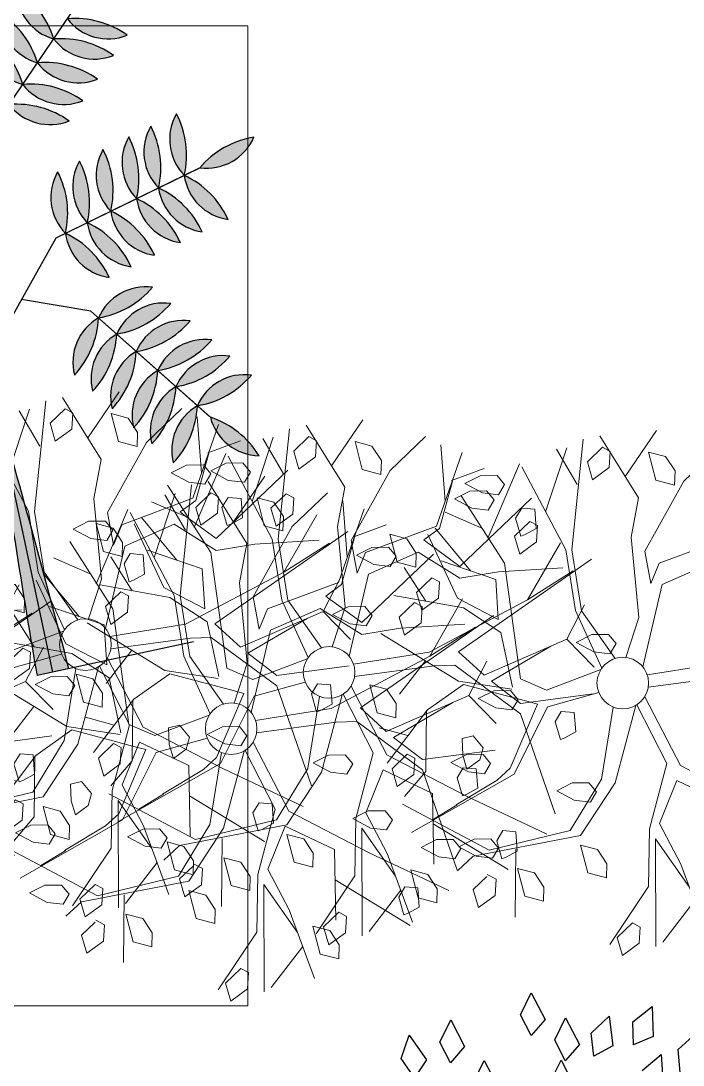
# Model space of a CAD drawing. Header units: millimetres. Extents: x -176651 to 388869, y -469666 to 486614.
# Drawn here: x 268919 to 272282, y 91699 to 97000 of the extents above; entities that cross this region are included whole.
import ezdxf

# ---------------------------------------------------------------- set-up
doc = ezdxf.new("R2010")
doc.units = ezdxf.units.MM
doc.layers.get('Defpoints').update_dxf_attribs({"color": 252})
doc.layers.add('A- FURNITURE', color=252, linetype='Continuous', lineweight=0)
doc.layers.add('L-TREEEES', color=8, linetype='Continuous', lineweight=25)
doc.layers.add('ad-Plinth', color=8, linetype='Continuous')
doc.layers.add('ad-Verandah', color=8, linetype='Continuous')

# ---------------------------------------------------------------- blocks, each defined once
blk = doc.blocks.new('A$C92fa9908')
at = {"layer": 'ad-Verandah', "lineweight": 9}
blk.add_lwpolyline([(12120, 13620), (13650, 13620), (13650, 8645), (12120, 8645)], close=True, dxfattribs=at)
blk = doc.blocks.new('zw$C194')
at = {"layer": 'ad-Plinth', "ltscale": 5}
blk.add_blockref('A$C92fa9908', (64583.5, -345403.9), dxfattribs=at)
blk = doc.blocks.new('AEFERF')
at = {"color": 244, "linetype": 'Continuous', "true_color": 0x991b1e}
for p, q in [((260795.6951, 1945671.9288), (260795.948, 1945672.2503)), ((260796.0128, 1945671.98), (260796.2025, 1945672.2664)), ((260796.0902, 1945671.7594), (260796.2935, 1945672.286)), ((260796.2036, 1945672.0723), (260796.1494, 1945672.273)), ((260796.4871, 1945671.9255), (260796.3792, 1945672.2809)), ((260795.7407, 1945672.2448), (260795.655, 1945672.2276)), ((260795.655, 1945672.2276), (260795.7283, 1945672.1582)), ((260795.8231, 1945672.2237), (260795.7407, 1945672.2448)), ((260795.8481, 1945672.169), (260795.8231, 1945672.2237)), ((260796.0611, 1945671.7682), (260795.9552, 1945672.2326)), ((260796.3777, 1945672.2216), (260796.2841, 1945672.1704)), ((260796.3777, 1945672.2216), (260796.4098, 1945672.1912)), ((260796.4497, 1945672.0487), (260796.6651, 1945672.232)), ((260795.7432, 1945671.7837), (260795.6208, 1945672.171)), ((260795.7283, 1945672.1582), (260795.8048, 1945672.1271)), ((260795.8048, 1945672.1271), (260795.8481, 1945672.169)), ((260796.2841, 1945672.1704), (260796.2859, 1945672.0756)), ((260796.3832, 1945672.1129), (260796.4098, 1945672.1912)), ((260795.6783, 1945671.9853), (260795.5204, 1945672.1122)), ((260796.2859, 1945672.0756), (260796.3832, 1945672.1129)), ((260796.5972, 1945672.136), (260796.5955, 1945671.9896)), ((260796.5972, 1945672.136), (260796.6737, 1945672.0916)), ((260796.7012, 1945672.0086), (260796.6737, 1945672.0916)), ((260795.22, 1945672.0782), (260795.2183, 1945671.9318)), ((260795.22, 1945672.0782), (260795.2964, 1945672.0338)), ((260795.5669, 1945671.7918), (260795.4499, 1945672.0477)), ((260796.7315, 1945671.9476), (260796.9496, 1945672.0668)), ((260795.324, 1945671.9508), (260795.2964, 1945672.0338)), ((260795.4655, 1945671.6757), (260795.4049, 1945672.027)), ((260795.9006, 1945672.0313), (260795.8574, 1945671.9895)), ((260795.8574, 1945671.9895), (260795.8591, 1945671.8947)), ((260795.963, 1945672.0085), (260795.9006, 1945672.0313)), ((260795.9448, 1945671.9119), (260795.963, 1945672.0085)), ((260796.5955, 1945671.9896), (260796.6804, 1945671.9403)), ((260796.6804, 1945671.9403), (260796.7012, 1945672.0086)), ((260796.9603, 1945671.7242), (260797.0136, 1945672.0062)), ((260795.3032, 1945671.8825), (260795.324, 1945671.9508)), ((260796.4466, 1945671.6563), (260796.7315, 1945671.9476)), ((260796.8844, 1945671.6129), (260797.1075, 1945671.94)), ((260795.2183, 1945671.9318), (260795.3032, 1945671.8825)), ((260795.3068, 1945671.702), (260795.2464, 1945671.8966)), ((260795.6787, 1945671.7164), (260795.4355, 1945671.8804)), ((260795.8591, 1945671.8947), (260795.8791, 1945671.8965)), ((260795.8791, 1945671.8965), (260795.9448, 1945671.9119)), ((260796.3978, 1945671.7432), (260796.4871, 1945671.9255)), ((260797.0188, 1945671.8158), (260797.1934, 1945671.8316)), ((260795.6665, 1945671.196), (260795.7432, 1945671.7837)), ((260796.8953, 1945671.598), (260797.0223, 1945671.8122)), ((260795.4822, 1945671.6191), (260795.1578, 1945671.7724)), ((260796.0283, 1945671.4568), (260796.0611, 1945671.7682)), ((260796.0574, 1945671.448), (260796.0902, 1945671.7594)), ((260796.3282, 1945671.3386), (260796.3978, 1945671.7432)), ((260797.0942, 1945671.7402), (260797.0085, 1945671.723)), ((260797.0085, 1945671.723), (260797.0817, 1945671.6536)), ((260797.1766, 1945671.7192), (260797.0942, 1945671.7402)), ((260795.2488, 1945671.7114), (260795.1552, 1945671.6602)), ((260795.2488, 1945671.7114), (260795.2809, 1945671.6811)), ((260795.2543, 1945671.6027), (260795.2809, 1945671.6811)), ((260795.6379, 1945671.517), (260795.4655, 1945671.6757)), ((260795.6787, 1945671.7164), (260795.6379, 1945671.517)), ((260797.2016, 1945671.6645), (260797.1766, 1945671.7192)), ((260795.1552, 1945671.6602), (260795.157, 1945671.5655)), ((260795.6322, 1945671.4501), (260795.4822, 1945671.6191)), ((260796.4321, 1945671.4891), (260796.4466, 1945671.6563)), ((260796.9446, 1945671.3849), (260797.3863, 1945671.6242)), ((260797.0817, 1945671.6536), (260797.1583, 1945671.6226)), ((260797.1583, 1945671.6226), (260797.2016, 1945671.6645)), ((260795.361, 1945671.268), (260795.0437, 1945671.6045)), ((260795.157, 1945671.5655), (260795.2543, 1945671.6027)), ((260796.4321, 1945671.4891), (260796.5004, 1945671.5782)), ((260796.5004, 1945671.5782), (260796.8844, 1945671.6129)), ((260796.8032, 1945671.563), (260796.8953, 1945671.598)), ((260796.8225, 1945671.5367), (260796.8032, 1945671.563)), ((260796.4867, 1945671.4691), (260796.7587, 1945671.5102)), ((260796.7587, 1945671.5102), (260796.9297, 1945671.3266)), ((260796.8238, 1945671.5354), (260796.9446, 1945671.3849)), ((260797.3469, 1945671.5114), (260797.2533, 1945671.4602)), ((260797.3469, 1945671.5114), (260797.3789, 1945671.4811)), ((260796.0797, 1945671.1402), (260796.0283, 1945671.4568)), ((260796.2827, 1945671.0922), (260796.4867, 1945671.4691)), ((260797.2533, 1945671.4602), (260797.255, 1945671.3654)), ((260797.3524, 1945671.4027), (260797.3789, 1945671.4811)), ((260795.2265, 1945671.4107), (260795.0548, 1945671.2818)), ((260795.6164, 1945671.1665), (260795.6322, 1945671.4501)), ((260796.1586, 1945671.1701), (260796.0574, 1945671.448)), ((260797.255, 1945671.3654), (260797.3524, 1945671.4027)), ((260794.9209, 1945671.3675), (260794.9192, 1945671.2212)), ((260794.9209, 1945671.3675), (260794.9973, 1945671.3232)), ((260797.2324, 1945671.1298), (260797.4693, 1945671.3669)), ((260795.0249, 1945671.2402), (260794.9973, 1945671.3232)), ((260796.2116, 1945671.1608), (260796.3282, 1945671.3386)), ((260796.9297, 1945671.3266), (260797.1261, 1945671.3063)), ((260797.1261, 1945671.3063), (260797.4473, 1945671.2404)), ((260795.3807, 1945671.2449), (260795.1705, 1945671.1678)), ((260795.6113, 1945671.1578), (260795.361, 1945671.268)), ((260795.6907, 1945671.0648), (260795.3807, 1945671.2449)), ((260797.5999, 1945671.2443), (260796.8245, 1945670.9685)), ((260794.9192, 1945671.2212), (260795.0041, 1945671.1719)), ((260795.0041, 1945671.1719), (260795.0249, 1945671.2402)), ((260795.78, 1945671.1066), (260795.6665, 1945671.196)), ((260797.2324, 1945671.1298), (260797.4949, 1945671.2115)), ((260795.1705, 1945671.1678), (260794.9016, 1945670.961)), ((260795.0404, 1945671.0677), (260794.9087, 1945671.1442)), ((260795.1648, 1945671.1657), (260795.0798, 1945670.8692)), ((260795.78, 1945671.1066), (260796.0735, 1945671.1348)), ((260796.6805, 1945671.0053), (260797.2324, 1945671.1298)), ((260795.7173, 1945671.05), (260795.4985, 1945670.7718)), ((260795.691, 1945671.0653), (260795.7173, 1945671.05)), ((260796.2937, 1945671.0468), (260796.6805, 1945671.0053)), ((260795.2836, 1945670.8985), (260795.3023, 1945670.9815)), ((260795.3023, 1945670.9815), (260795.36, 1945670.9793)), ((260795.36, 1945670.9793), (260795.3925, 1945670.9083)), ((260795.7634, 1945671.0233), (260795.5094, 1945670.7374)), ((260795.7631, 1945671.0228), (260795.7641, 1945671.0222)), ((260796.0329, 1945671.0241), (260795.7641, 1945671.0222)), ((260796.2823, 1945670.9852), (260796.6871, 1945670.9312)), ((260797.3715, 1945670.8851), (260797.5052, 1945671.0299)), ((260795.0121, 1945670.9779), (260794.9185, 1945670.9268)), ((260794.9185, 1945670.9268), (260794.9203, 1945670.832)), ((260795.0121, 1945670.9779), (260795.0442, 1945670.9476)), ((260795.0176, 1945670.8692), (260795.0442, 1945670.9476)), ((260796.0838, 1945670.9348), (260795.9309, 1945670.5975)), ((260796.3361, 1945670.558), (260796.2522, 1945670.9434)), ((260796.6871, 1945670.9312), (260796.7889, 1945670.9072)), ((260796.8245, 1945670.9685), (260796.9199, 1945670.8195)), ((260795.2849, 1945670.8246), (260795.2836, 1945670.8985)), ((260795.3925, 1945670.9083), (260795.3607, 1945670.8537)), ((260796.1966, 1945670.9126), (260795.9928, 1945670.5616)), ((260796.2026, 1945670.9144), (260796.272, 1945670.5867)), ((260796.7889, 1945670.9072), (260797.0466, 1945670.5819)), ((260796.9199, 1945670.8195), (260797.3715, 1945670.8851)), ((260796.9468, 1945670.7804), (260797.2844, 1945670.8724)), ((260797.3715, 1945670.8851), (260797.469, 1945670.7113)), ((260797.5, 1945670.8748), (260797.4143, 1945670.8576)), ((260797.5824, 1945670.8538), (260797.5, 1945670.8748)), ((260794.9203, 1945670.832), (260795.0176, 1945670.8692)), ((260795.0798, 1945670.8692), (260794.9417, 1945670.7738)), ((260795.3607, 1945670.8537), (260795.2849, 1945670.8246)), ((260797.4143, 1945670.8576), (260797.4876, 1945670.7882)), ((260797.6074, 1945670.799), (260797.5824, 1945670.8538)), ((260795.4985, 1945670.7718), (260795.4178, 1945670.7314)), ((260796.9468, 1945670.7804), (260797.0596, 1945670.6329)), ((260797.4876, 1945670.7882), (260797.5642, 1945670.7572)), ((260797.5642, 1945670.7572), (260797.6074, 1945670.799)), ((260795.286, 1945670.3982), (260794.9214, 1945670.7387)), ((260795.5094, 1945670.7374), (260794.9293, 1945670.5879)), ((260795.4178, 1945670.7314), (260795.1849, 1945670.664)), ((260795.1901, 1945670.6633), (260795.0484, 1945670.6231)), ((260797.0596, 1945670.6329), (260797.4277, 1945670.5831)), ((260795.9309, 1945670.5975), (260795.7093, 1945670.3866)), ((260795.9928, 1945670.5616), (260795.7536, 1945670.3491)), ((260796.272, 1945670.5867), (260796.0991, 1945670.289)), ((260796.3361, 1945670.558), (260796.6715, 1945670.2494)), ((260797.0466, 1945670.5819), (260797.0826, 1945670.0458)), ((260795.042, 1945670.5201), (260794.9563, 1945670.5029)), ((260794.9563, 1945670.5029), (260795.0296, 1945670.4335)), ((260795.1244, 1945670.4991), (260795.042, 1945670.5201)), ((260797.2481, 1945670.5387), (260797.2049, 1945670.4969)), ((260797.3105, 1945670.5159), (260797.2481, 1945670.5387)), ((260797.2923, 1945670.4193), (260797.3105, 1945670.5159)), ((260795.1494, 1945670.4443), (260795.1244, 1945670.4991)), ((260796.2983, 1945670.4895), (260796.1566, 1945670.3025)), ((260796.2983, 1945670.4895), (260796.5079, 1945670.3093)), ((260796.7256, 1945670.4536), (260796.6398, 1945670.4364)), ((260796.808, 1945670.4326), (260796.7256, 1945670.4536)), ((260797.2049, 1945670.4969), (260797.2066, 1945670.4021)), ((260795.0296, 1945670.4335), (260795.1061, 1945670.4025)), ((260795.1061, 1945670.4025), (260795.1494, 1945670.4443)), ((260795.7093, 1945670.3866), (260795.286, 1945670.3982)), ((260796.6398, 1945670.4364), (260796.7131, 1945670.367)), ((260796.833, 1945670.3778), (260796.808, 1945670.4326)), ((260797.2066, 1945670.4021), (260797.2266, 1945670.4039)), ((260797.2266, 1945670.4039), (260797.2923, 1945670.4193)), ((260795.1987, 1945670.3903), (260795.1035, 1945670.3403)), ((260795.7536, 1945670.3491), (260795.1987, 1945670.3903)), ((260795.4176, 1945670.3686), (260795.324, 1945670.0365)), ((260796.7131, 1945670.367), (260796.7897, 1945670.336)), ((260796.7897, 1945670.336), (260796.833, 1945670.3778)), ((260795.7405, 1945670.3021), (260795.7388, 1945670.1557)), ((260795.7405, 1945670.3021), (260795.8169, 1945670.2577)), ((260796.0991, 1945670.289), (260796.0186, 1945670.0079)), ((260796.1566, 1945670.3025), (260796.2062, 1945670.0746)), ((260796.5079, 1945670.3093), (260796.4215, 1945669.9613)), ((260795.2386, 1945670.272), (260795.1554, 1945670.2265)), ((260795.281, 1945670.2473), (260795.2444, 1945670.282)), ((260795.2544, 1945670.169), (260795.281, 1945670.2473)), ((260795.401, 1945670.2714), (260795.3993, 1945670.1251)), ((260795.401, 1945670.2714), (260795.4774, 1945670.2271)), ((260795.8445, 1945670.1747), (260795.8169, 1945670.2577)), ((260796.6715, 1945670.2494), (260797.0143, 1945669.9567)), ((260795.1554, 1945670.2265), (260795.1571, 1945670.1317)), ((260795.5049, 1945670.1441), (260795.4774, 1945670.2271)), ((260796.1159, 1945670.2324), (260795.9752, 1945669.7053)), ((260796.1159, 1945670.2324), (260796.2171, 1945669.9521)), ((260795.1571, 1945670.1317), (260795.2544, 1945670.169)), ((260795.4842, 1945670.0758), (260795.5049, 1945670.1441)), ((260795.7388, 1945670.1557), (260795.8237, 1945670.1064)), ((260795.8237, 1945670.1064), (260795.8445, 1945670.1747)), ((260796.4708, 1945670.16), (260796.7787, 1945669.8359)), ((260797.2067, 1945670.1742), (260797.121, 1945670.157)), ((260797.121, 1945670.157), (260797.1943, 1945670.0876)), ((260797.2891, 1945670.1531), (260797.2067, 1945670.1742)), ((260797.3141, 1945670.0984), (260797.2891, 1945670.1531)), ((260795.3993, 1945670.1251), (260795.4842, 1945670.0758)), ((260797.1943, 1945670.0876), (260797.2709, 1945670.0565)), ((260797.2709, 1945670.0565), (260797.3141, 1945670.0984)), ((260796.2062, 1945670.0746), (260796.2392, 1945669.7042)), ((260796.8032, 1945670.0333), (260796.76, 1945669.9915)), ((260796.8657, 1945670.0105), (260796.8032, 1945670.0333)), ((260796.0186, 1945670.0079), (260795.7519, 1945669.7764)), ((260796.76, 1945669.9915), (260796.7617, 1945669.8967)), ((260796.8474, 1945669.9139), (260796.8657, 1945670.0105)), ((260796.3008, 1945669.9633), (260796.2991, 1945669.8169)), ((260796.3008, 1945669.9633), (260796.3772, 1945669.9189)), ((260796.4047, 1945669.836), (260796.3772, 1945669.9189)), ((260796.2238, 1945669.8771), (260796.0152, 1945669.7172)), ((260796.7617, 1945669.8967), (260796.7817, 1945669.8985)), ((260796.7817, 1945669.8985), (260796.8474, 1945669.9139)), ((260795.8909, 1945669.8513), (260795.7973, 1945669.8002)), ((260795.8909, 1945669.8513), (260795.9229, 1945669.821)), ((260795.8963, 1945669.7426), (260795.9229, 1945669.821)), ((260796.2991, 1945669.8169), (260796.384, 1945669.7676)), ((260796.384, 1945669.7676), (260796.4047, 1945669.836)), ((260795.7973, 1945669.8002), (260795.799, 1945669.7054)), ((260795.799, 1945669.7054), (260795.8963, 1945669.7426))]:
    blk.add_line(p, q, dxfattribs=at)
blk.add_circle((260796.163, 1945671.0392), 0.131, dxfattribs=at)
blk = doc.blocks.new('ERFWEF')
at = {"color": 219, "linetype": 'Continuous', "true_color": 0x642165}
for p, q in [((260796.0902, 1945739.3816), (260796.2935, 1945739.9083)), ((260796.2036, 1945739.6946), (260796.1494, 1945739.8953)), ((260796.4871, 1945739.5478), (260796.3792, 1945739.9032)), ((260795.7407, 1945739.8671), (260795.655, 1945739.8499)), ((260795.655, 1945739.8499), (260795.7283, 1945739.7805)), ((260795.6951, 1945739.5511), (260795.948, 1945739.8726)), ((260795.8231, 1945739.846), (260795.7407, 1945739.8671)), ((260795.8481, 1945739.7913), (260795.8231, 1945739.846)), ((260796.0611, 1945739.3905), (260795.9552, 1945739.8549)), ((260796.0128, 1945739.6023), (260796.2025, 1945739.8886)), ((260796.3777, 1945739.8439), (260796.2841, 1945739.7927)), ((260796.3777, 1945739.8439), (260796.4098, 1945739.8135)), ((260796.4497, 1945739.671), (260796.6651, 1945739.8543)), ((260795.7432, 1945739.406), (260795.6208, 1945739.7933)), ((260795.8048, 1945739.7494), (260795.8481, 1945739.7913)), ((260796.2841, 1945739.7927), (260796.2859, 1945739.6979)), ((260796.3832, 1945739.7352), (260796.4098, 1945739.8135)), ((260795.6783, 1945739.6076), (260795.5204, 1945739.7345)), ((260795.7283, 1945739.7805), (260795.8048, 1945739.7494)), ((260796.2859, 1945739.6979), (260796.3832, 1945739.7352)), ((260796.5972, 1945739.7583), (260796.5955, 1945739.6119)), ((260796.5972, 1945739.7583), (260796.6737, 1945739.7139)), ((260795.22, 1945739.7005), (260795.2183, 1945739.5541)), ((260795.22, 1945739.7005), (260795.2964, 1945739.6561)), ((260796.7012, 1945739.6309), (260796.6737, 1945739.7139)), ((260796.7315, 1945739.5699), (260796.9496, 1945739.6891)), ((260795.324, 1945739.5731), (260795.2964, 1945739.6561)), ((260795.4655, 1945739.298), (260795.4049, 1945739.6493)), ((260795.5669, 1945739.4141), (260795.4499, 1945739.67)), ((260795.9006, 1945739.6536), (260795.8574, 1945739.6118)), ((260795.963, 1945739.6308), (260795.9006, 1945739.6536)), ((260795.9448, 1945739.5342), (260795.963, 1945739.6308)), ((260796.6804, 1945739.5626), (260796.7012, 1945739.6309)), ((260796.9603, 1945739.3465), (260797.0136, 1945739.6285)), ((260795.8574, 1945739.6118), (260795.8591, 1945739.517)), ((260796.5955, 1945739.6119), (260796.6804, 1945739.5626)), ((260795.2183, 1945739.5541), (260795.3032, 1945739.5048)), ((260795.3032, 1945739.5048), (260795.324, 1945739.5731)), ((260795.8791, 1945739.5188), (260795.9448, 1945739.5342)), ((260796.3978, 1945739.3655), (260796.4871, 1945739.5478)), ((260796.4466, 1945739.2786), (260796.7315, 1945739.5699)), ((260796.8844, 1945739.2352), (260797.1075, 1945739.5623)), ((260795.3068, 1945739.3243), (260795.2464, 1945739.5189)), ((260795.6787, 1945739.3387), (260795.4355, 1945739.5027)), ((260795.8591, 1945739.517), (260795.8791, 1945739.5188)), ((260796.8953, 1945739.2203), (260797.0223, 1945739.4345)), ((260797.0188, 1945739.4381), (260797.1934, 1945739.4539)), ((260795.4822, 1945739.2414), (260795.1578, 1945739.3947)), ((260795.6665, 1945738.8183), (260795.7432, 1945739.406)), ((260796.0283, 1945739.0791), (260796.0611, 1945739.3905)), ((260796.0574, 1945739.0703), (260796.0902, 1945739.3816)), ((260796.3282, 1945738.9609), (260796.3978, 1945739.3655)), ((260797.0942, 1945739.3625), (260797.0085, 1945739.3453)), ((260797.1766, 1945739.3415), (260797.0942, 1945739.3625)), ((260795.2488, 1945739.3337), (260795.1552, 1945739.2825)), ((260795.2488, 1945739.3337), (260795.2809, 1945739.3034)), ((260795.6787, 1945739.3387), (260795.6379, 1945739.1393)), ((260797.0085, 1945739.3453), (260797.0817, 1945739.2759)), ((260797.2016, 1945739.2868), (260797.1766, 1945739.3415)), ((260795.1552, 1945739.2825), (260795.157, 1945739.1877)), ((260795.2543, 1945739.225), (260795.2809, 1945739.3034)), ((260795.6379, 1945739.1393), (260795.4655, 1945739.298)), ((260796.4321, 1945739.1114), (260796.4466, 1945739.2786)), ((260797.0817, 1945739.2759), (260797.1583, 1945739.2449)), ((260797.1583, 1945739.2449), (260797.2016, 1945739.2868)), ((260795.361, 1945738.8903), (260795.0437, 1945739.2268)), ((260795.157, 1945739.1877), (260795.2543, 1945739.225)), ((260795.6322, 1945739.0724), (260795.4822, 1945739.2414)), ((260796.5004, 1945739.2005), (260796.8844, 1945739.2352)), ((260796.8032, 1945739.1853), (260796.8953, 1945739.2203)), ((260796.9446, 1945739.0072), (260797.3863, 1945739.2465)), ((260796.4321, 1945739.1114), (260796.5004, 1945739.2005)), ((260796.8225, 1945739.159), (260796.8032, 1945739.1853)), ((260796.8238, 1945739.1577), (260796.9446, 1945739.0072)), ((260796.4867, 1945739.0914), (260796.7587, 1945739.1325)), ((260796.7587, 1945739.1325), (260796.9297, 1945738.9489)), ((260797.3469, 1945739.1337), (260797.2533, 1945739.0825)), ((260797.3469, 1945739.1337), (260797.3789, 1945739.1034)), ((260797.3524, 1945739.025), (260797.3789, 1945739.1034)), ((260795.6164, 1945738.7888), (260795.6322, 1945739.0724)), ((260796.0797, 1945738.7625), (260796.0283, 1945739.0791)), ((260796.1586, 1945738.7924), (260796.0574, 1945739.0703)), ((260796.2827, 1945738.7145), (260796.4867, 1945739.0914)), ((260797.2533, 1945739.0825), (260797.255, 1945738.9877)), ((260795.2265, 1945739.033), (260795.0548, 1945738.9041)), ((260797.255, 1945738.9877), (260797.3524, 1945739.025)), ((260794.9209, 1945738.9898), (260794.9192, 1945738.8435)), ((260794.9209, 1945738.9898), (260794.9973, 1945738.9455)), ((260795.0249, 1945738.8625), (260794.9973, 1945738.9455)), ((260796.2116, 1945738.7831), (260796.3282, 1945738.9609)), ((260796.9297, 1945738.9489), (260797.1261, 1945738.9286)), ((260797.2324, 1945738.7521), (260797.4693, 1945738.9892)), ((260795.6113, 1945738.7801), (260795.361, 1945738.8903)), ((260797.1261, 1945738.9286), (260797.4473, 1945738.8627)), ((260794.9192, 1945738.8435), (260795.0041, 1945738.7942)), ((260795.0041, 1945738.7942), (260795.0249, 1945738.8625)), ((260795.3807, 1945738.8671), (260795.1705, 1945738.7901)), ((260795.6907, 1945738.6871), (260795.3807, 1945738.8671)), ((260797.5999, 1945738.8666), (260796.8245, 1945738.5908)), ((260797.2324, 1945738.7521), (260797.4949, 1945738.8338)), ((260795.1705, 1945738.7901), (260794.9016, 1945738.5833)), ((260795.1648, 1945738.788), (260795.0798, 1945738.4915)), ((260795.78, 1945738.7289), (260795.6665, 1945738.8183)), ((260795.0404, 1945738.69), (260794.9087, 1945738.7665)), ((260795.78, 1945738.7289), (260796.0735, 1945738.7571)), ((260796.6805, 1945738.6276), (260797.2324, 1945738.7521)), ((260795.691, 1945738.6876), (260795.7173, 1945738.6723)), ((260795.7173, 1945738.6723), (260795.4985, 1945738.3941)), ((260795.7634, 1945738.6456), (260795.5094, 1945738.3597)), ((260795.7631, 1945738.6451), (260795.7641, 1945738.6445)), ((260796.0329, 1945738.6464), (260795.7641, 1945738.6445)), ((260796.2937, 1945738.669), (260796.6805, 1945738.6276)), ((260797.3715, 1945738.5074), (260797.5052, 1945738.6522)), ((260795.0121, 1945738.6002), (260794.9185, 1945738.5491)), ((260795.0121, 1945738.6002), (260795.0442, 1945738.5699)), ((260795.0176, 1945738.4915), (260795.0442, 1945738.5699)), ((260795.2836, 1945738.5208), (260795.3023, 1945738.6038)), ((260795.3023, 1945738.6038), (260795.36, 1945738.6016)), ((260795.36, 1945738.6016), (260795.3925, 1945738.5306)), ((260796.2823, 1945738.6075), (260796.6871, 1945738.5535)), ((260796.8245, 1945738.5908), (260796.9199, 1945738.4417)), ((260794.9185, 1945738.5491), (260794.9203, 1945738.4543)), ((260795.2849, 1945738.4469), (260795.2836, 1945738.5208)), ((260795.3925, 1945738.5306), (260795.3607, 1945738.4759)), ((260796.0838, 1945738.5571), (260795.9309, 1945738.2198)), ((260796.1966, 1945738.5349), (260795.9928, 1945738.1838)), ((260796.2026, 1945738.5367), (260796.272, 1945738.209)), ((260796.3361, 1945738.1803), (260796.2522, 1945738.5656)), ((260796.6871, 1945738.5535), (260796.7889, 1945738.5295)), ((260796.7889, 1945738.5295), (260797.0466, 1945738.2042)), ((260794.9203, 1945738.4543), (260795.0176, 1945738.4915)), ((260795.0798, 1945738.4915), (260794.9417, 1945738.396)), ((260795.3607, 1945738.4759), (260795.2849, 1945738.4469)), ((260796.9199, 1945738.4417), (260797.3715, 1945738.5074)), ((260796.9468, 1945738.4027), (260797.2844, 1945738.4947)), ((260797.3715, 1945738.5074), (260797.469, 1945738.3336)), ((260797.5, 1945738.4971), (260797.4143, 1945738.4799)), ((260797.4143, 1945738.4799), (260797.4876, 1945738.4105)), ((260797.5824, 1945738.4761), (260797.5, 1945738.4971)), ((260797.6074, 1945738.4213), (260797.5824, 1945738.4761)), ((260797.4876, 1945738.4105), (260797.5642, 1945738.3795)), ((260797.5642, 1945738.3795), (260797.6074, 1945738.4213)), ((260795.286, 1945738.0205), (260794.9214, 1945738.361)), ((260795.5094, 1945738.3597), (260794.9293, 1945738.2102)), ((260795.4985, 1945738.3941), (260795.4178, 1945738.3537)), ((260796.9468, 1945738.4027), (260797.0596, 1945738.2552)), ((260795.4178, 1945738.3537), (260795.1849, 1945738.2863)), ((260795.1901, 1945738.2856), (260795.0484, 1945738.2454)), ((260797.0596, 1945738.2552), (260797.4277, 1945738.2054)), ((260795.9309, 1945738.2198), (260795.7093, 1945738.0089)), ((260796.272, 1945738.209), (260796.0991, 1945737.9113)), ((260797.0466, 1945738.2042), (260797.0826, 1945737.6681)), ((260795.042, 1945738.1424), (260794.9563, 1945738.1252)), ((260795.1244, 1945738.1214), (260795.042, 1945738.1424)), ((260795.9928, 1945738.1838), (260795.7536, 1945737.9714)), ((260796.3361, 1945738.1803), (260796.6715, 1945737.8717)), ((260797.2481, 1945738.161), (260797.2049, 1945738.1192)), ((260797.3105, 1945738.1382), (260797.2481, 1945738.161)), ((260794.9563, 1945738.1252), (260795.0296, 1945738.0558)), ((260795.1494, 1945738.0666), (260795.1244, 1945738.1214)), ((260796.2983, 1945738.1118), (260796.1566, 1945737.9248)), ((260796.2983, 1945738.1118), (260796.5079, 1945737.9316)), ((260797.2049, 1945738.1192), (260797.2066, 1945738.0244)), ((260797.2923, 1945738.0416), (260797.3105, 1945738.1382)), ((260795.0296, 1945738.0558), (260795.1061, 1945738.0248)), ((260795.1061, 1945738.0248), (260795.1494, 1945738.0666)), ((260796.7256, 1945738.0759), (260796.6398, 1945738.0587)), ((260796.6398, 1945738.0587), (260796.7131, 1945737.9893)), ((260796.808, 1945738.0549), (260796.7256, 1945738.0759)), ((260796.833, 1945738.0001), (260796.808, 1945738.0549)), ((260797.2266, 1945738.0262), (260797.2923, 1945738.0416)), ((260795.1987, 1945738.0126), (260795.1035, 1945737.9625)), ((260795.7536, 1945737.9714), (260795.1987, 1945738.0126)), ((260795.7093, 1945738.0089), (260795.286, 1945738.0205)), ((260795.4176, 1945737.9909), (260795.324, 1945737.6588)), ((260796.7131, 1945737.9893), (260796.7897, 1945737.9583)), ((260796.7897, 1945737.9583), (260796.833, 1945738.0001)), ((260797.2066, 1945738.0244), (260797.2266, 1945738.0262)), ((260796.5079, 1945737.9316), (260796.4215, 1945737.5836)), ((260795.2386, 1945737.8943), (260795.1554, 1945737.8488)), ((260795.281, 1945737.8696), (260795.2444, 1945737.9043)), ((260795.401, 1945737.8937), (260795.3993, 1945737.7474)), ((260795.401, 1945737.8937), (260795.4774, 1945737.8494)), ((260795.7405, 1945737.9244), (260795.7388, 1945737.778)), ((260795.7405, 1945737.9244), (260795.8169, 1945737.88)), ((260795.8445, 1945737.797), (260795.8169, 1945737.88)), ((260796.0991, 1945737.9113), (260796.0186, 1945737.6302)), ((260796.1566, 1945737.9248), (260796.2062, 1945737.6969)), ((260795.1554, 1945737.8488), (260795.1571, 1945737.754)), ((260795.2544, 1945737.7913), (260795.281, 1945737.8696)), ((260795.5049, 1945737.7664), (260795.4774, 1945737.8494)), ((260796.1159, 1945737.8547), (260795.9752, 1945737.3276)), ((260796.1159, 1945737.8547), (260796.2171, 1945737.5744)), ((260796.6715, 1945737.8717), (260797.0143, 1945737.579)), ((260795.1571, 1945737.754), (260795.2544, 1945737.7913)), ((260795.7388, 1945737.778), (260795.8237, 1945737.7287)), ((260795.8237, 1945737.7287), (260795.8445, 1945737.797)), ((260796.4708, 1945737.7823), (260796.7787, 1945737.4581)), ((260797.2067, 1945737.7965), (260797.121, 1945737.7793)), ((260797.121, 1945737.7793), (260797.1943, 1945737.7099)), ((260797.2891, 1945737.7754), (260797.2067, 1945737.7965)), ((260797.3141, 1945737.7207), (260797.2891, 1945737.7754)), ((260795.3993, 1945737.7474), (260795.4842, 1945737.698)), ((260795.4842, 1945737.698), (260795.5049, 1945737.7664)), ((260797.2709, 1945737.6788), (260797.3141, 1945737.7207)), ((260796.2062, 1945737.6969), (260796.2392, 1945737.3265)), ((260797.1943, 1945737.7099), (260797.2709, 1945737.6788)), ((260796.0186, 1945737.6302), (260795.7519, 1945737.3987)), ((260796.8032, 1945737.6556), (260796.76, 1945737.6138)), ((260796.76, 1945737.6138), (260796.7617, 1945737.519)), ((260796.8657, 1945737.6328), (260796.8032, 1945737.6556)), ((260796.8474, 1945737.5362), (260796.8657, 1945737.6328)), ((260796.3008, 1945737.5856), (260796.2991, 1945737.4392)), ((260796.3008, 1945737.5856), (260796.3772, 1945737.5412)), ((260796.4047, 1945737.4583), (260796.3772, 1945737.5412)), ((260796.7617, 1945737.519), (260796.7817, 1945737.5208)), ((260796.7817, 1945737.5208), (260796.8474, 1945737.5362)), ((260795.8909, 1945737.4736), (260795.7973, 1945737.4225)), ((260795.8909, 1945737.4736), (260795.9229, 1945737.4433)), ((260796.2238, 1945737.4994), (260796.0152, 1945737.3395)), ((260796.384, 1945737.3899), (260796.4047, 1945737.4583)), ((260795.7973, 1945737.4225), (260795.799, 1945737.3277)), ((260795.8963, 1945737.3649), (260795.9229, 1945737.4433)), ((260796.2991, 1945737.4392), (260796.384, 1945737.3899)), ((260795.799, 1945737.3277), (260795.8963, 1945737.3649))]:
    blk.add_line(p, q, dxfattribs=at)
blk.add_circle((260796.163, 1945738.6615), 0.131, dxfattribs=at)
blk = doc.blocks.new('RGBB')
at = {"layer": 'Defpoints', "linetype": 'Continuous', "true_color": 0x999b37, "transparency": 33554559}
for points in [[(260796.6994, 1945755.0633, 0.177771), (260796.5822, 1945755.356, 0.334535)], [(260796.5887, 1945754.9683, 0.177771), (260796.4714, 1945755.261, 0.334535)], [(260796.488, 1945754.8819, 0.177771), (260796.3708, 1945755.1746, 0.334535)], [(260797.0649, 1945754.9837, 0.177771), (260796.7934, 1945755.144, 0.334535)], [(260796.9709, 1945754.903, 0.177771), (260796.6994, 1945755.0633, 0.334535)], [(260796.8602, 1945754.808, 0.177771), (260796.5887, 1945754.9683, 0.334535)], [(260796.7595, 1945754.7216, 0.177771), (260796.488, 1945754.8819, 0.334535)], [(260796.6657, 1945754.6411, 0.177771), (260796.3942, 1945754.8013, 0.334535)], [(260797.1578, 1945754.2214, 0.177771), (260797.2017, 1945754.5337, 0.334535)], [(260796.8934, 1945754.1709, 0.177771), (260796.9372, 1945754.4832, 0.334535)], [(260797.0151, 1945754.1942, 0.177771), (260797.0589, 1945754.5064, 0.334535)], [(260796.6198, 1945754.1187, 0.177771), (260796.6636, 1945754.4309, 0.334535)], [(260796.7501, 1945754.1436, 0.177771), (260796.7939, 1945754.4558, 0.334535)], [(260796.4983, 1945754.0955, 0.177771), (260796.5422, 1945754.4077, 0.334535)], [(260797.5502, 1945754.3154, 0.177771), (260797.2445, 1945754.238, 0.334535)], [(260797.3137, 1945753.9474, 0.177771), (260797.1578, 1945754.2214, 0.334535)], [(260797.0492, 1945753.8969, 0.177771), (260796.8934, 1945754.1709, 0.334535)], [(260797.1709, 1945753.9201, 0.177771), (260797.0151, 1945754.1942, 0.334535)], [(260796.7756, 1945753.8446, 0.177771), (260796.6198, 1945754.1187, 0.334535)], [(260796.9059, 1945753.8695, 0.177771), (260796.7501, 1945754.1436, 0.334535)], [(260796.6541, 1945753.8214, 0.177771), (260796.4983, 1945754.0955, 0.334535)], [(260796.5478, 1945753.6373, 0.177771), (260796.8533, 1945753.7155, 0.334535)], [(260796.3537, 1945753.3889, 0.177771), (260796.5478, 1945753.6373, 0.334535)], [(260796.6155, 1945753.5338, 0.177771), (260796.9209, 1945753.612, 0.334535)], [(260796.4213, 1945753.2854, 0.177771), (260796.6155, 1945753.5338, 0.334535)], [(260796.6881, 1945753.4227, 0.177771), (260796.9936, 1945753.501, 0.334535)], [(260795.7705, 1945751.9667), (260795.8531, 1945751.9623), (260795.9313, 1945753.422, 0.007963)], [(260795.8531, 1945751.9623), (260795.9358, 1945751.9578, 0.007963), (260795.9313, 1945753.422)], [(260796.494, 1945753.1743, 0.177771), (260796.6881, 1945753.4227, 0.334535)], [(260796.768, 1945753.3006, 0.177771), (260797.0734, 1945753.3789, 0.334535)], [(260796.5738, 1945753.0522, 0.177771), (260796.768, 1945753.3006, 0.334535)], [(260796.8358, 1945753.1969, 0.177771), (260797.1412, 1945753.2752, 0.334535)], [(260796.6416, 1945752.9485, 0.177771), (260796.8358, 1945753.1969, 0.334535)], [(260796.9153, 1945753.0753, 0.177771), (260797.2207, 1945753.1536, 0.334535)], [(260796.7211, 1945752.8269, 0.177771), (260796.9153, 1945753.0753, 0.334535)], [(260797.1515, 1945752.7482, 0.177771), (260796.9636, 1945753.0014, 0.334535)]]:
    blk.add_hatch(color=55, dxfattribs=at).paths.add_polyline_path(points)
at = {"layer": 'Defpoints', "color": 55, "linetype": 'Continuous', "true_color": 0x999b37, "transparency": 33554559}
for p, q in [((260796.3548, 1945754.7676, 129.9135), (260796.9707, 1945755.2961, 129.9135)), ((260796.3548, 1945754.7676, 129.9135), (260796.9659, 1945755.292, 129.9135)), ((260796.4474, 1945754.0857, 129.9135), (260797.2445, 1945754.238, 129.9135)), ((260796.4474, 1945754.0857, 129.9135), (260797.2383, 1945754.2368, 129.9135)), ((260795.9441, 1945753.5737, 129.9135), (260796.4474, 1945754.0857, 129.9135)), ((260796.5195, 1945753.6807, 129.9135), (260796.1957, 1945753.8297, 129.9135)), ((260796.5195, 1945753.6807, 129.9135), (260796.9602, 1945753.0067, 129.9135)), ((260796.5195, 1945753.6807, 129.9135), (260796.9636, 1945753.0014, 129.9135)), ((260795.8531, 1945751.9623, 129.9135), (260795.9313, 1945753.422, 129.9135)), ((260796.5821, 1945751.9232, 129.9135), (260795.7705, 1945751.9667, 129.9135))]:
    blk.add_line(p, q, dxfattribs=at)
for centre, radius, start, end in [((260796.835, 1945755.2874, 129.9135), 0.262, 164.8342, 238.8217), ((260796.2422, 1945755.05, 129.9135), 0.4574, 1.6675, 41.9884), ((260796.7243, 1945755.1924, 129.9135), 0.262, 164.8342, 238.8217), ((260796.1315, 1945754.955, 129.9135), 0.4574, 1.6675, 41.9884), ((260796.6236, 1945755.106, 129.9135), 0.262, 164.8342, 238.8217), ((260796.0308, 1945754.8686, 129.9135), 0.4574, 1.6675, 41.9884), ((260797.0355, 1945755.244, 129.9135), 0.262, 202.4487, 276.4362), ((260796.7108, 1945754.6941, 129.9135), 0.4574, 39.282, 79.6029), ((260796.9415, 1945755.1633, 129.9135), 0.262, 202.4487, 276.4362), ((260796.6169, 1945754.6134, 129.9135), 0.4574, 39.282, 79.6029), ((260796.8308, 1945755.0683, 129.9135), 0.262, 202.4487, 276.4362), ((260796.5061, 1945754.5184, 129.9135), 0.4574, 39.282, 79.6029), ((260796.7301, 1945754.9819, 129.9135), 0.262, 202.4487, 276.4362), ((260796.4054, 1945754.432, 129.9135), 0.4574, 39.282, 79.6029), ((260796.6363, 1945754.9014, 129.9135), 0.262, 202.4487, 276.4362), ((260796.3116, 1945754.3514, 129.9135), 0.4574, 39.282, 79.6029), ((260797.387, 1945754.3485, 129.9135), 0.262, 135.0125, 209), ((260796.7545, 1945754.4373, 129.9135), 0.4574, 331.8458, 12.1667), ((260797.1225, 1945754.298, 129.9135), 0.262, 135.0125, 209), ((260796.4901, 1945754.3868, 129.9135), 0.4574, 331.8458, 12.1667), ((260797.2442, 1945754.3212, 129.9135), 0.262, 135.0125, 209), ((260796.6118, 1945754.41, 129.9135), 0.4574, 331.8458, 12.1667), ((260796.8489, 1945754.2457, 129.9135), 0.262, 135.0125, 209), ((260796.2165, 1945754.3345, 129.9135), 0.4574, 331.8458, 12.1667), ((260796.9792, 1945754.2706, 129.9135), 0.262, 135.0125, 209), ((260796.3468, 1945754.3594, 129.9135), 0.4574, 331.8458, 12.1667), ((260796.7275, 1945754.2225, 129.9135), 0.262, 135.0125, 209), ((260796.095, 1945754.3113, 129.9135), 0.4574, 331.8458, 12.1667), ((260797.5028, 1945753.8605, 129.9135), 0.4574, 84.0481, 124.3689), ((260797.346, 1945754.4796, 129.9135), 0.262, 247.2147, 321.2023), ((260797.4176, 1945754.1878, 129.9135), 0.262, 172.627, 246.6145), ((260796.8625, 1945753.8722, 129.9135), 0.4574, 9.4603, 49.7812), ((260797.1532, 1945754.1373, 129.9135), 0.262, 172.627, 246.6145), ((260796.598, 1945753.8217, 129.9135), 0.4574, 9.4603, 49.7812), ((260797.2749, 1945754.1606, 129.9135), 0.262, 172.627, 246.6145), ((260796.7197, 1945753.8449, 129.9135), 0.4574, 9.4603, 49.7812), ((260796.8796, 1945754.0851, 129.9135), 0.262, 172.627, 246.6145), ((260796.3244, 1945753.7694, 129.9135), 0.4574, 9.4603, 49.7812), ((260797.0099, 1945754.1099, 129.9135), 0.262, 172.627, 246.6145), ((260796.4547, 1945753.7943, 129.9135), 0.4574, 9.4603, 49.7812), ((260796.7581, 1945754.0619, 129.9135), 0.262, 172.627, 246.6145), ((260796.203, 1945753.7462, 129.9135), 0.4574, 9.4603, 49.7812), ((260796.7525, 1945753.4737, 129.9135), 0.262, 67.378, 141.3655), ((260796.594, 1945754.0923, 129.9135), 0.4574, 264.2113, 304.5322), ((260796.6156, 1945753.3842, 129.9135), 0.262, 104.9925, 178.98), ((260796.1125, 1945753.7775, 129.9135), 0.4574, 301.8258, 342.1467), ((260796.8202, 1945753.3702, 129.9135), 0.262, 67.378, 141.3655), ((260796.6616, 1945753.9889, 129.9135), 0.4574, 264.2113, 304.5322), ((260796.6833, 1945753.2807, 129.9135), 0.262, 104.9925, 178.98), ((260796.1801, 1945753.674, 129.9135), 0.4574, 301.8258, 342.1467), ((260796.8928, 1945753.2591, 129.9135), 0.262, 67.378, 141.3655), ((260796.7343, 1945753.8778, 129.9135), 0.4574, 264.2113, 304.5322), ((260841.5386, 1945747.6449, 129.9135), 45.9717, 172.7808, 174.60572), ((260749.9679, 1945752.55, 129.9135), 45.9717, 359.26191, 1.08683), ((260796.7559, 1945753.1696, 129.9135), 0.262, 104.9925, 178.98), ((260796.2527, 1945753.563, 129.9135), 0.4574, 301.8258, 342.1467), ((260796.9726, 1945753.137, 129.9135), 0.262, 67.378, 141.3655), ((260796.8141, 1945753.7557, 129.9135), 0.4574, 264.2113, 304.5322), ((260796.8357, 1945753.0475, 129.9135), 0.262, 104.9925, 178.98), ((260796.3326, 1945753.4408, 129.9135), 0.4574, 301.8258, 342.1467), ((260797.0404, 1945753.0334, 129.9135), 0.262, 67.378, 141.3655), ((260796.8819, 1945753.652, 129.9135), 0.4574, 264.2113, 304.5322), ((260796.9035, 1945752.9439, 129.9135), 0.262, 104.9925, 178.98), ((260796.4004, 1945753.3372, 129.9135), 0.4574, 301.8258, 342.1467), ((260797.1199, 1945752.9117, 129.9135), 0.262, 67.378, 141.3655), ((260796.9614, 1945753.5304, 129.9135), 0.4574, 264.2113, 304.5322), ((260796.9831, 1945752.8222, 129.9135), 0.262, 104.9925, 178.98), ((260796.4799, 1945753.2155, 129.9135), 0.4574, 301.8258, 342.1467), ((260797.2256, 1945752.9995, 129.9135), 0.262, 179.5802, 253.5678), ((260796.7127, 1945752.6189, 129.9135), 0.4574, 16.4136, 56.7344)]:
    blk.add_arc(centre, radius, start, end, dxfattribs=at)
blk = doc.blocks.new('qerfefr')
at = {"layer": 'L-TREEEES', "color": 96, "ltscale": 1.622888}
for p, q in [((260796.6039, 1945721.7741, 129.9135), (260796.686, 1945721.8685, 129.9135)), ((260796.686, 1945721.8685, 129.9135), (260796.719, 1945721.7197, 129.9135)), ((260796.6282, 1945721.6587, 129.9135), (260796.6039, 1945721.7741, 129.9135)), ((260796.719, 1945721.7197, 129.9135), (260796.6282, 1945721.6587, 129.9135)), ((260796.7383, 1945721.6058, 129.9135), (260796.821, 1945721.6998, 129.9135)), ((260796.821, 1945721.6998, 129.9135), (260796.8531, 1945721.5507, 129.9135)), ((260796.762, 1945721.4903, 129.9135), (260796.7383, 1945721.6058, 129.9135)), ((260796.9265, 1945721.5914, 129.9135), (260797.0369, 1945721.6503, 129.9135)), ((260797.0369, 1945721.6503, 129.9135), (260797.0146, 1945721.4995, 129.9135)), ((260797.1451, 1945721.5912, 129.9135), (260797.2599, 1945721.6411, 129.9135)), ((260797.2599, 1945721.6411, 129.9135), (260797.2257, 1945721.4926, 129.9135)), ((260796.8531, 1945721.5507, 129.9135), (260796.762, 1945721.4903, 129.9135)), ((260796.9081, 1945721.4749, 129.9135), (260796.9265, 1945721.5914, 129.9135)), ((260797.1175, 1945721.4766, 129.9135), (260797.1451, 1945721.5912, 129.9135)), ((260796.6597, 1945721.4054, 129.9135), (260796.7427, 1945721.4991, 129.9135)), ((260796.7427, 1945721.4991, 129.9135), (260796.7743, 1945721.3499, 129.9135)), ((260797.0146, 1945721.4995, 129.9135), (260796.9081, 1945721.4749, 129.9135)), ((260797.2257, 1945721.4926, 129.9135), (260797.1175, 1945721.4766, 129.9135)), ((260797.3303, 1945721.395, 129.9135), (260797.4418, 1945721.452, 129.9135)), ((260797.1269, 1945721.3401, 129.9135), (260797.2404, 1945721.3928, 129.9135)), ((260797.2404, 1945721.3928, 129.9135), (260797.2098, 1945721.2435, 129.9135)), ((260797.3099, 1945721.2789, 129.9135), (260797.3303, 1945721.395, 129.9135))]:
    blk.add_line(p, q, dxfattribs=at)
at = {"layer": 'L-TREEEES', "color": 104, "ltscale": 1.622888}
for p, q in [((260795.9619, 1945721.7193, 129.9135), (260796.0317, 1945721.8232, 129.9135)), ((260796.0317, 1945721.8232, 129.9135), (260796.0829, 1945721.6797, 129.9135)), ((260796.173, 1945721.748, 129.9135), (260796.2552, 1945721.8425, 129.9135)), ((260796.2552, 1945721.8425, 129.9135), (260796.2882, 1945721.6936, 129.9135)), ((260796.0005, 1945721.6079, 129.9135), (260795.9619, 1945721.7193, 129.9135)), ((260796.1974, 1945721.6326, 129.9135), (260796.173, 1945721.748, 129.9135)), ((260796.0829, 1945721.6797, 129.9135), (260796.0005, 1945721.6079, 129.9135)), ((260796.2882, 1945721.6936, 129.9135), (260796.1974, 1945721.6326, 129.9135)), ((260796.283, 1945721.5053, 129.9135), (260796.3651, 1945721.5997, 129.9135)), ((260796.3651, 1945721.5997, 129.9135), (260796.3981, 1945721.4509, 129.9135))]:
    blk.add_line(p, q, dxfattribs=at)
blk = doc.blocks.new('zw$1761')
at = {"color": 6, "xscale": 39.3712485404797, "yscale": 39.3712485404797, "zscale": 39.3712485404797, "rotation": 15.20137085992779}
for name, p in [('RGBB', (10182402.16, -76619677.08, -5815.35)), ('AEFERF', (10181561.46, -76616600.2, -691.44)), ('AEFERF', (10181610.18, -76616605.77, -695.53)), ('ERFWEF', (10182367, -76619177.11, -701.91)), ('AEFERF', (10181501.99, -76616614.19, -691.16)), ('AEFERF', (10181590.59, -76616617.01, -695.57)), ('qerfefr', (10182155.46, -76618606.38, 34048.59))]:
    blk.add_blockref(name, p, dxfattribs=at)

msp = doc.modelspace()

# ---------------------------------------------------------------- block references
at = {"ltscale": 5}
msp.add_blockref('zw$C194', (191838.8, 428758.8), dxfattribs=at)
at = {"layer": 'A- FURNITURE', "color": 6, "xscale": 25.39807961885639, "yscale": 25.39807961885639, "zscale": 25.39807961885639}
msp.add_blockref('zw$1761', (173126.7, 121263.1), dxfattribs=at)

doc.saveas('drawing.dxf')
